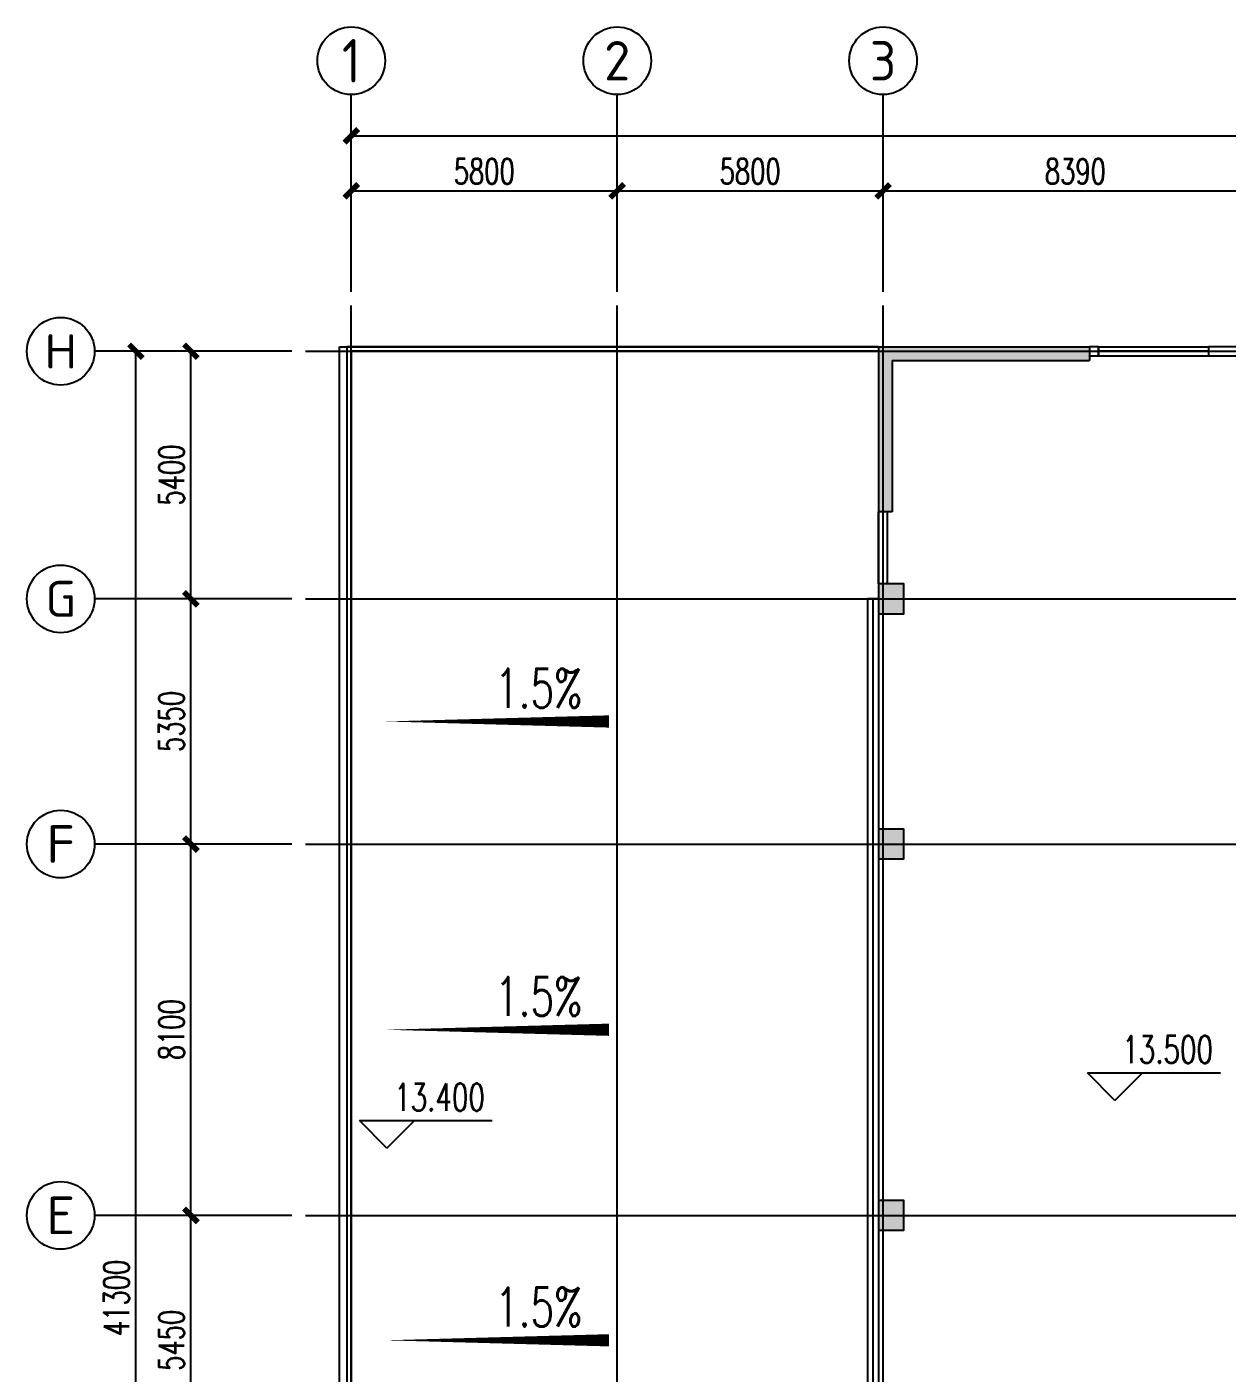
# Model space of a CAD drawing. Extents: x -1 to 1050000, y -900000 to 0.
# Drawn here: x 435614 to 461795, y -304903 to -275537 of the extents above; entities that cross this region are included whole.
import ezdxf
from ezdxf.enums import TextEntityAlignment as Align

# ---------------------------------------------------------------- set-up
doc = ezdxf.new("R2010")
doc.units = 0
doc.header["$LTSCALE"] = 1000
doc.header["$MEASUREMENT"] = 0
for name, color, linetype in [('AXIS', 3, 'Continuous'), ('AXIS_TEXT', 7, 'Continuous'), ('COLUMN', 9, 'Continuous'), ('CURTWALL', 4, 'Continuous'), ('DIM_ELEV', 3, 'Continuous'), ('DIM_SYMB', 3, 'Continuous'), ('PUB_HATCH', 8, 'Continuous'), ('PUB_TEXT', 7, 'Continuous'), ('ROOF', 4, 'Continuous'), ('WALL', 9, 'Continuous'), ('WINDOW', 4, 'Continuous')]:
    doc.layers.add(name, color=color, linetype=linetype)
doc.layers.add('DOTE', color=1, linetype='Continuous', plot=False)
doc.styles.add('_TCH_AXIS', font='tssdeng.shx', dxfattribs={"bigfont": 'GBCBIG.shx'})
doc.styles.add('_TCH_DIM', font='SIMPLEX', dxfattribs={"bigfont": 'GBCBIG'})
doc.styles.add('_TCH_DIM_T3', font='SIMPLEX', dxfattribs={"width": 0.705882, "bigfont": 'GBCBIG'})
doc.styles.add('COMPLEX', font='COMPLEX')
doc.dimstyles.new('_TCH_ARCH&&100', dxfattribs={"dimtxt": 297.5, "dimasz": 100, "dimexe": 250, "dimexo": 300, "dimgap": 126.25, "dimtad": 1, "dimdec": 0, "dimzin": 0, "dimdsep": 46, "dimtxsty": '_TCH_DIM_T3', "dimblk": 'ARCHTICK', "dimcen": 0.09, "dimclrt": 7, "dimazin": 2, "dimtfac": 1, "dimtdec": 0, "dimtix": 1, "dimtmove": 2, "dimatfit": 3, "dimfxl": 1, "dimtolj": 1, "dimtzin": 0, "dimarcsym": 0})

# ---------------------------------------------------------------- blocks, each defined once
blk = doc.blocks.new('_AXISO')
blk.add_circle((0, 0), 0.5)
at = {"layer": 'AXIS_TEXT', "style": 'COMPLEX', "width": 1.041667}
blk.add_attdef('A', text='', height=0.56, dxfattribs=at).set_placement((-0.25, -0.28), (0.25, -0.28), align=Align.FIT)
blk = doc.blocks.new('_ArchTick')
at = {"color": 0, "linetype": 'ByBlock', "const_width": 0.4}
blk.add_lwpolyline([(-0.5, -0.5), (0.5, 0.5)], dxfattribs=at)
blk = doc.blocks.new('*D357')
at = {"layer": 'AXIS', "color": 0, "lineweight": -2, "transparency": 16777216}
for p, q in [((441391, -301463), (438941, -301463)), ((439191, -306913), (439191, -301463)), ((441391, -306913), (438941, -306913))]:
    blk.add_line(p, q, dxfattribs=at)
at = {"layer": 'Defpoints', "color": 0, "transparency": 16777216}
for p in [(439191, -301463), (441691, -301463), (441691, -306913)]:
    blk.add_point(p, dxfattribs=at)
at = {"layer": 'AXIS', "color": 0, "lineweight": -2, "transparency": 16777216, "xscale": 300, "yscale": 300, "zscale": 300}
for p, rotation in [((439191, -301463), 90), ((439191, -306913), 270)]:
    blk.add_blockref('_ArchTick', p, dxfattribs=dict(at, rotation=rotation))
at = {"layer": 'AXIS', "color": 7, "transparency": 16777216, "insert": (438766, -304188), "char_height": 550, "attachment_point": 5, "rotation": 90, "style": '_TCH_DIM_T3'}
blk.add_mtext('\\A1;5450', dxfattribs=at)
blk = doc.blocks.new('*D358')
at = {"layer": 'AXIS', "color": 0, "lineweight": -2, "transparency": 16777216}
for p, q in [((441391, -293363), (438941, -293363)), ((439191, -301463), (439191, -293363)), ((441391, -301463), (438941, -301463))]:
    blk.add_line(p, q, dxfattribs=at)
at = {"layer": 'Defpoints', "color": 0, "transparency": 16777216}
for p in [(439191, -293363), (441691, -293363), (441691, -301463)]:
    blk.add_point(p, dxfattribs=at)
at = {"layer": 'AXIS', "color": 0, "lineweight": -2, "transparency": 16777216, "xscale": 300, "yscale": 300, "zscale": 300}
for p, rotation in [((439191, -293363), 90), ((439191, -301463), 270)]:
    blk.add_blockref('_ArchTick', p, dxfattribs=dict(at, rotation=rotation))
at = {"layer": 'AXIS', "color": 7, "transparency": 16777216, "insert": (438766, -297413), "char_height": 550, "attachment_point": 5, "rotation": 90, "style": '_TCH_DIM_T3'}
blk.add_mtext('\\A1;8100', dxfattribs=at)
blk = doc.blocks.new('*D359')
at = {"layer": 'AXIS', "color": 0, "lineweight": -2, "transparency": 16777216}
for p, q in [((441391, -288013), (438941, -288013)), ((439191, -293363), (439191, -288013)), ((441391, -293363), (438941, -293363))]:
    blk.add_line(p, q, dxfattribs=at)
at = {"layer": 'Defpoints', "color": 0, "transparency": 16777216}
for p in [(439191, -288013), (441691, -288013), (441691, -293363)]:
    blk.add_point(p, dxfattribs=at)
at = {"layer": 'AXIS', "color": 0, "lineweight": -2, "transparency": 16777216, "xscale": 300, "yscale": 300, "zscale": 300}
for p, rotation in [((439191, -288013), 90), ((439191, -293363), 270)]:
    blk.add_blockref('_ArchTick', p, dxfattribs=dict(at, rotation=rotation))
at = {"layer": 'AXIS', "color": 7, "transparency": 16777216, "insert": (438766, -290688), "char_height": 550, "attachment_point": 5, "rotation": 90, "style": '_TCH_DIM_T3'}
blk.add_mtext('\\A1;5350', dxfattribs=at)
blk = doc.blocks.new('*D360')
at = {"layer": 'AXIS', "color": 0, "lineweight": -2, "transparency": 16777216}
for p, q in [((441391, -282613), (438941, -282613)), ((439191, -288013), (439191, -282613)), ((441391, -288013), (438941, -288013))]:
    blk.add_line(p, q, dxfattribs=at)
at = {"layer": 'Defpoints', "color": 0, "transparency": 16777216}
for p in [(439191, -282613), (441691, -282613), (441691, -288013)]:
    blk.add_point(p, dxfattribs=at)
at = {"layer": 'AXIS', "color": 0, "lineweight": -2, "transparency": 16777216, "xscale": 300, "yscale": 300, "zscale": 300}
for p, rotation in [((439191, -282613), 90), ((439191, -288013), 270)]:
    blk.add_blockref('_ArchTick', p, dxfattribs=dict(at, rotation=rotation))
at = {"layer": 'AXIS', "color": 7, "transparency": 16777216, "insert": (438766, -285313), "char_height": 550, "attachment_point": 5, "rotation": 90, "style": '_TCH_DIM_T3'}
blk.add_mtext('\\A1;5400', dxfattribs=at)
blk = doc.blocks.new('*D361')
at = {"layer": 'AXIS', "color": 0, "lineweight": -2, "transparency": 16777216}
for p, q in [((440991, -282613), (437741, -282613)), ((437991, -323913), (437991, -282613)), ((440991, -323913), (437741, -323913))]:
    blk.add_line(p, q, dxfattribs=at)
at = {"layer": 'Defpoints', "color": 0, "transparency": 16777216}
for p in [(437991, -282613), (441291, -282613), (441291, -323913)]:
    blk.add_point(p, dxfattribs=at)
at = {"layer": 'AXIS', "color": 0, "lineweight": -2, "transparency": 16777216, "xscale": 300, "yscale": 300, "zscale": 300}
for p, rotation in [((437991, -282613), 90), ((437991, -323913), 270)]:
    blk.add_blockref('_ArchTick', p, dxfattribs=dict(at, rotation=rotation))
at = {"layer": 'AXIS', "color": 7, "transparency": 16777216, "insert": (437566, -303263), "char_height": 550, "attachment_point": 5, "rotation": 90, "style": '_TCH_DIM_T3'}
blk.add_mtext('\\A1;41300', dxfattribs=at)
blk = doc.blocks.new('*D387')
at = {"layer": 'AXIS', "color": 0, "lineweight": -2, "transparency": 16777216}
for p, q in [((442691, -281313), (442691, -278863)), ((448491, -281313), (448491, -278863)), ((442691, -279113), (448491, -279113))]:
    blk.add_line(p, q, dxfattribs=at)
at = {"layer": 'Defpoints', "color": 0, "transparency": 16777216}
for p in [(448491, -279113), (442691, -281613), (448491, -281613)]:
    blk.add_point(p, dxfattribs=at)
at = {"layer": 'AXIS', "color": 0, "lineweight": -2, "transparency": 16777216, "xscale": 300, "yscale": 300, "zscale": 300, "rotation": 180}
blk.add_blockref('_ArchTick', (442691, -279113), dxfattribs=at)
at = {"layer": 'AXIS', "color": 0, "lineweight": -2, "transparency": 16777216, "xscale": 300, "yscale": 300, "zscale": 300}
blk.add_blockref('_ArchTick', (448491, -279113), dxfattribs=at)
at = {"layer": 'AXIS', "color": 7, "transparency": 16777216, "insert": (445591, -278688), "char_height": 550, "attachment_point": 5, "style": '_TCH_DIM_T3'}
blk.add_mtext('\\A1;5800', dxfattribs=at)
blk = doc.blocks.new('*D388')
at = {"layer": 'AXIS', "color": 0, "lineweight": -2, "transparency": 16777216}
for p, q in [((448491, -281313), (448491, -278863)), ((454291, -281313), (454291, -278863)), ((448491, -279113), (454291, -279113))]:
    blk.add_line(p, q, dxfattribs=at)
at = {"layer": 'Defpoints', "color": 0, "transparency": 16777216}
for p in [(454291, -279113), (448491, -281613), (454291, -281613)]:
    blk.add_point(p, dxfattribs=at)
at = {"layer": 'AXIS', "color": 0, "lineweight": -2, "transparency": 16777216, "xscale": 300, "yscale": 300, "zscale": 300, "rotation": 180}
blk.add_blockref('_ArchTick', (448491, -279113), dxfattribs=at)
at = {"layer": 'AXIS', "color": 0, "lineweight": -2, "transparency": 16777216, "xscale": 300, "yscale": 300, "zscale": 300}
blk.add_blockref('_ArchTick', (454291, -279113), dxfattribs=at)
at = {"layer": 'AXIS', "color": 7, "transparency": 16777216, "insert": (451391, -278688), "char_height": 550, "attachment_point": 5, "style": '_TCH_DIM_T3'}
blk.add_mtext('\\A1;5800', dxfattribs=at)
blk = doc.blocks.new('*D389')
at = {"layer": 'AXIS', "color": 0, "lineweight": -2, "transparency": 16777216}
for p, q in [((454291, -281313), (454291, -278863)), ((462680, -281313), (462680, -278863)), ((454291, -279113), (462680, -279113))]:
    blk.add_line(p, q, dxfattribs=at)
at = {"layer": 'Defpoints', "color": 0, "transparency": 16777216}
for p in [(462680, -279113), (454291, -281613), (462680, -281613)]:
    blk.add_point(p, dxfattribs=at)
at = {"layer": 'AXIS', "color": 0, "lineweight": -2, "transparency": 16777216, "xscale": 300, "yscale": 300, "zscale": 300, "rotation": 180}
blk.add_blockref('_ArchTick', (454291, -279113), dxfattribs=at)
at = {"layer": 'AXIS', "color": 0, "lineweight": -2, "transparency": 16777216, "xscale": 300, "yscale": 300, "zscale": 300}
blk.add_blockref('_ArchTick', (462680, -279113), dxfattribs=at)
at = {"layer": 'AXIS', "color": 7, "transparency": 16777216, "insert": (458486, -278688), "char_height": 550, "attachment_point": 5, "style": '_TCH_DIM_T3'}
blk.add_mtext('\\A1;8390', dxfattribs=at)
blk = doc.blocks.new('*D398')
at = {"layer": 'AXIS', "color": 0, "lineweight": -2, "transparency": 16777216}
for p, q in [((442691, -280913), (442691, -277663)), ((515191, -280913), (515191, -277663)), ((442691, -277913), (515191, -277913))]:
    blk.add_line(p, q, dxfattribs=at)
at = {"layer": 'Defpoints', "color": 0, "transparency": 16777216}
for p in [(515191, -277913), (442691, -281213), (515191, -281213)]:
    blk.add_point(p, dxfattribs=at)
at = {"layer": 'AXIS', "color": 0, "lineweight": -2, "transparency": 16777216, "xscale": 300, "yscale": 300, "zscale": 300, "rotation": 180}
blk.add_blockref('_ArchTick', (442691, -277913), dxfattribs=at)
at = {"layer": 'AXIS', "color": 0, "lineweight": -2, "transparency": 16777216, "xscale": 300, "yscale": 300, "zscale": 300}
blk.add_blockref('_ArchTick', (515191, -277913), dxfattribs=at)
at = {"layer": 'AXIS', "color": 7, "transparency": 16777216, "insert": (478941, -277488), "char_height": 550, "attachment_point": 5, "style": '_TCH_DIM_T3'}
blk.add_mtext('\\A1;72500', dxfattribs=at)
blk = doc.blocks.new('_FZH')
blk.add_lwpolyline([(-0.5, -0.5), (0.5, -0.5), (0.5, 0.5), (-0.5, 0.5)], close=True)
at = {"layer": 'PUB_HATCH'}
blk.add_solid([(-0.5, -0.5), (0.5, -0.5), (-0.5, 0.5), (0.5, 0.5)], dxfattribs=at)
blk = doc.blocks.new('$WINLIB2D$00000002')
at = {"color": 0}
for points in [[(-0.5, 0.5), (0.5, 0.5)], [(-0.5, 0.5), (-0.5, -0.5)], [(0.5, 0.5), (0.5, -0.5)], [(0.5, 0), (-0.5, 0)], [(-0.5, -0.5), (0.5, -0.5)]]:
    blk.add_lwpolyline(points, dxfattribs=at)

msp = doc.modelspace()

# ---------------------------------------------------------------- hatches: boundary and pattern name
at = {"layer": 'PUB_HATCH'}
for points in [[(454490.6, -282813.25), (454190.6, -282513.25), (454190.6, -286113.25), (454490.6, -286113.25)], [(454190.6, -282513.25), (454490.6, -282813.25), (458790.6, -282813.25), (458790.6, -282513.25)]]:
    msp.add_hatch(color=256, dxfattribs=at).paths.add_polyline_path(points)

# ---------------------------------------------------------------- linework, layer by layer
at = {"layer": 'AXIS'}
for p, q in [((442690.6, -281013.25), (442690.6, -277013.25)), ((448490.6, -281013.25), (448490.6, -277013.25)), ((454290.6, -281013.25), (454290.6, -277013.25)), ((441090.6, -282613.25), (437090.6, -282613.25)), ((441090.6, -288013.25), (437090.6, -288013.25)), ((441090.6, -293363.25), (437090.6, -293363.25)), ((441090.6, -301463.25), (437090.6, -301463.25))]:
    msp.add_line(p, q, dxfattribs=at)
at = {"layer": 'CURTWALL'}
for p, q in [((453950.6, -288013.25), (453950.6, -306913.25)), ((454190.6, -288013.25), (453950.6, -288013.25)), ((454070.6, -288013.25), (454070.6, -306913.25)), ((454190.6, -288013.25), (454190.6, -306913.25))]:
    msp.add_line(p, q, dxfattribs=at)
at = {"layer": 'DIM_ELEV'}
for p, q in [((459348.14, -298953.44), (458748.14, -298353.44)), ((458748.14, -298353.44), (461648.14, -298353.44)), ((459348.14, -298953.44), (459948.14, -298353.44)), ((443465.62, -299994.52), (442865.62, -299394.52)), ((442865.62, -299394.52), (445765.62, -299394.52)), ((443465.62, -299994.52), (444065.62, -299394.52))]:
    msp.add_line(p, q, dxfattribs=at)
at = {"layer": 'DIM_SYMB'}
for points in [[(449310.6, -290688.25, 0, 0, 0), (443430.6, -290688.25, 0, 266.67, 0), (448310.6, -290688.25, 0, 0, 0)], [(449310.6, -297413.25, 0, 0, 0), (443430.6, -297413.25, 0, 266.67, 0), (448310.6, -297413.25, 0, 0, 0)], [(449310.6, -304188.25, 0, 0, 0), (443430.6, -304188.25, 0, 266.67, 0), (448310.6, -304188.25, 0, 0, 0)]]:
    msp.add_lwpolyline(points, format="xyseb", dxfattribs=at)
at = {"layer": 'DOTE'}
for p, q in [((442690.6, -324913.25), (442690.6, -281613.25)), ((448490.6, -324913.25), (448490.6, -281613.25)), ((454290.6, -324913.25), (454290.6, -281613.25)), ((441690.6, -282613.25), (516190.6, -282613.25)), ((441690.6, -288013.25), (516190.6, -288013.25)), ((441690.6, -293363.25), (516190.6, -293363.25)), ((441690.6, -301463.25), (516190.6, -301463.25))]:
    msp.add_line(p, q, dxfattribs=at)
at = {"layer": 'ROOF'}
for p, q in [((442430.6, -282513.25), (454190.6, -282513.25)), ((442430.6, -324173.25), (442430.6, -282513.25)), ((454190.6, -282513.25), (454190.6, -287688.25)), ((454190.6, -288338.25), (454190.6, -293038.25)), ((454190.6, -293688.25), (454190.6, -301138.25)), ((454190.6, -301788.25), (454190.6, -306588.25))]:
    msp.add_line(p, q, dxfattribs=at)
at = {"layer": 'WALL'}
for p, q in [((454190.6, -282513.25), (442590.6, -282513.25)), ((442590.6, -282513.25), (442590.6, -324013.25)), ((454190.6, -282613.25), (442690.6, -282613.25)), ((442690.6, -282613.25), (442690.6, -323913.25)), ((454190.6, -282513.25), (454190.6, -286113.25)), ((454190.6, -282513.25), (458790.6, -282513.25)), ((458990.6, -282513.25), (458790.6, -282513.25)), ((458790.6, -282513.25), (458790.6, -282813.25)), ((458790.6, -282713.25), (458990.6, -282713.25)), ((458990.6, -282713.25), (458990.6, -282513.25)), ((462390.6, -282513.25), (461390.6, -282513.25)), ((461390.6, -282513.25), (461390.6, -282713.25)), ((461390.6, -282713.25), (462390.6, -282713.25)), ((454490.6, -282813.25), (454490.6, -286113.25)), ((454490.6, -282813.25), (458790.6, -282813.25)), ((454490.6, -286113.25), (454190.6, -286113.25)), ((454190.6, -287688.25), (454190.6, -286113.25)), ((454390.6, -287688.25), (454390.6, -286113.25))]:
    msp.add_line(p, q, dxfattribs=at)

# ---------------------------------------------------------------- block references
at = {"layer": 'AXIS'}
ref = msp.add_blockref('_AXISO', (442690.6, -276275), dxfattribs=dict(at, xscale=1476.510067114094, yscale=1476.510067114094, zscale=1476.510067114094))
ref.add_attrib('A', '1', dxfattribs={"layer": 'AXIS_TEXT', "height": 949.99, "style": '_TCH_AXIS', "width": 2.228571}).set_placement((442487.03, -276749.99), (442894.17, -276749.99), align=Align.FIT)
ref = msp.add_blockref('_AXISO', (448490.6, -276275), dxfattribs=dict(at, xscale=1476.510067114094, yscale=1476.510067114094, zscale=1476.510067114094))
ref.add_attrib('A', '2', dxfattribs={"layer": 'AXIS_TEXT', "height": 859.97, "style": '_TCH_AXIS', "width": 1.238095}).set_placement((448203.94, -276704.98), (448777.25, -276704.98), align=Align.FIT)
ref = msp.add_blockref('_AXISO', (454290.6, -276275), dxfattribs=dict(at, xscale=1476.510067114094, yscale=1476.510067114094, zscale=1476.510067114094))
ref.add_attrib('A', '3', dxfattribs={"layer": 'AXIS_TEXT', "height": 859.97, "style": '_TCH_AXIS', "width": 1.238095}).set_placement((454003.94, -276704.98), (454577.25, -276704.98), align=Align.FIT)
ref = msp.add_blockref('_AXISO', (436352.34, -282613.25), dxfattribs=dict(at, xscale=1476.510067114094, yscale=1476.510067114094, zscale=1476.510067114094))
ref.add_attrib('A', 'H', dxfattribs={"layer": 'AXIS_TEXT', "height": 748.44, "style": '_TCH_AXIS', "width": 1.768707}).set_placement((435995.94, -282987.47), (436708.74, -282987.47), align=Align.FIT)
ref = msp.add_blockref('_AXISO', (436352.34, -288013.25), dxfattribs=dict(at, xscale=1476.510067114094, yscale=1476.510067114094, zscale=1476.510067114094))
ref.add_attrib('A', 'G', dxfattribs={"layer": 'AXIS_TEXT', "height": 784.74, "style": '_TCH_AXIS', "width": 1.485714}).set_placement((436016.03, -288405.62), (436688.66, -288405.62), align=Align.FIT)
ref = msp.add_blockref('_AXISO', (436352.34, -293363.25), dxfattribs=dict(at, xscale=1476.510067114094, yscale=1476.510067114094, zscale=1476.510067114094))
ref.add_attrib('A', 'F', dxfattribs={"layer": 'AXIS_TEXT', "height": 822.12, "style": '_TCH_AXIS', "width": 1.52381}).set_placement((436039.15, -293774.31), (436665.53, -293774.31), align=Align.FIT)
ref = msp.add_blockref('_AXISO', (436352.34, -301463.25), dxfattribs=dict(at, xscale=1476.510067114094, yscale=1476.510067114094, zscale=1476.510067114094))
ref.add_attrib('A', 'E', dxfattribs={"layer": 'AXIS_TEXT', "height": 822.12, "style": '_TCH_AXIS', "width": 1.52381}).set_placement((436039.15, -301874.31), (436665.53, -301874.31), align=Align.FIT)
at = {"layer": 'COLUMN', "xscale": 550, "yscale": 650, "zscale": 650}
for p in [(454465.6, -288013.25), (454465.6, -293363.25), (454465.6, -301463.25)]:
    msp.add_blockref('_FZH', p, dxfattribs=at)
at = {"layer": 'WINDOW', "xscale": 2400, "yscale": 200, "zscale": 2400}
msp.add_blockref('$WINLIB2D$00000002', (460190.6, -282613.25), dxfattribs=at)

# ---------------------------------------------------------------- texts
at = {"layer": 'PUB_TEXT', "style": '_TCH_DIM', "width": 0.705882}
for s, height, p in [('1.5%', 850, (445827.74, -290388.25)), ('1.5%', 850, (445827.74, -297113.25)), ('13.500', 595, (459508.14, -298143.44)), ('13.400', 595, (443625.62, -299184.52)), ('1.5%', 850, (445827.74, -303888.25))]:
    msp.add_text(s, height=height, dxfattribs=at).set_placement(p)

# ---------------------------------------------------------------- dimensions: what is measured, and where the dimension line sits
at = {"layer": 'AXIS'}
for p1, p2, distance, picture, middle in [((442690.6, -281213.25), (515190.6, -281213.25), 3300, '*D398', (478940.6, -277488.25)), ((442690.6, -281613.25), (448490.6, -281613.25), 2500, '*D387', (445590.6, -278688.25)), ((448490.6, -281613.25), (454290.6, -281613.25), 2500, '*D388', (451390.6, -278688.25)), ((454290.6, -281613.25), (462680.48, -281613.25), 2500, '*D389', (458485.54, -278688.25)), ((441290.6, -323913.25), (441290.6, -282613.25), 3300, '*D361', (437565.6, -303263.25)), ((441690.6, -288013.25), (441690.6, -282613.25), 2500, '*D360', (438765.6, -285313.25)), ((441690.6, -293363.25), (441690.6, -288013.25), 2500, '*D359', (438765.6, -290688.25)), ((441690.6, -301463.25), (441690.6, -293363.25), 2500, '*D358', (438765.6, -297413.25)), ((441690.6, -306913.25), (441690.6, -301463.25), 2500, '*D357', (438765.6, -304188.25))]:
    dim = msp.add_aligned_dim(p1=p1, p2=p2, distance=distance, dimstyle='_TCH_ARCH&&100', override={"dimtxt": 550, "dimasz": 300, "dimgap": 150}, dxfattribs=at)
    dim.commit()
    dim.dimension.update_dxf_attribs({"geometry": picture, "text_midpoint": middle})

doc.saveas('drawing.dxf')
